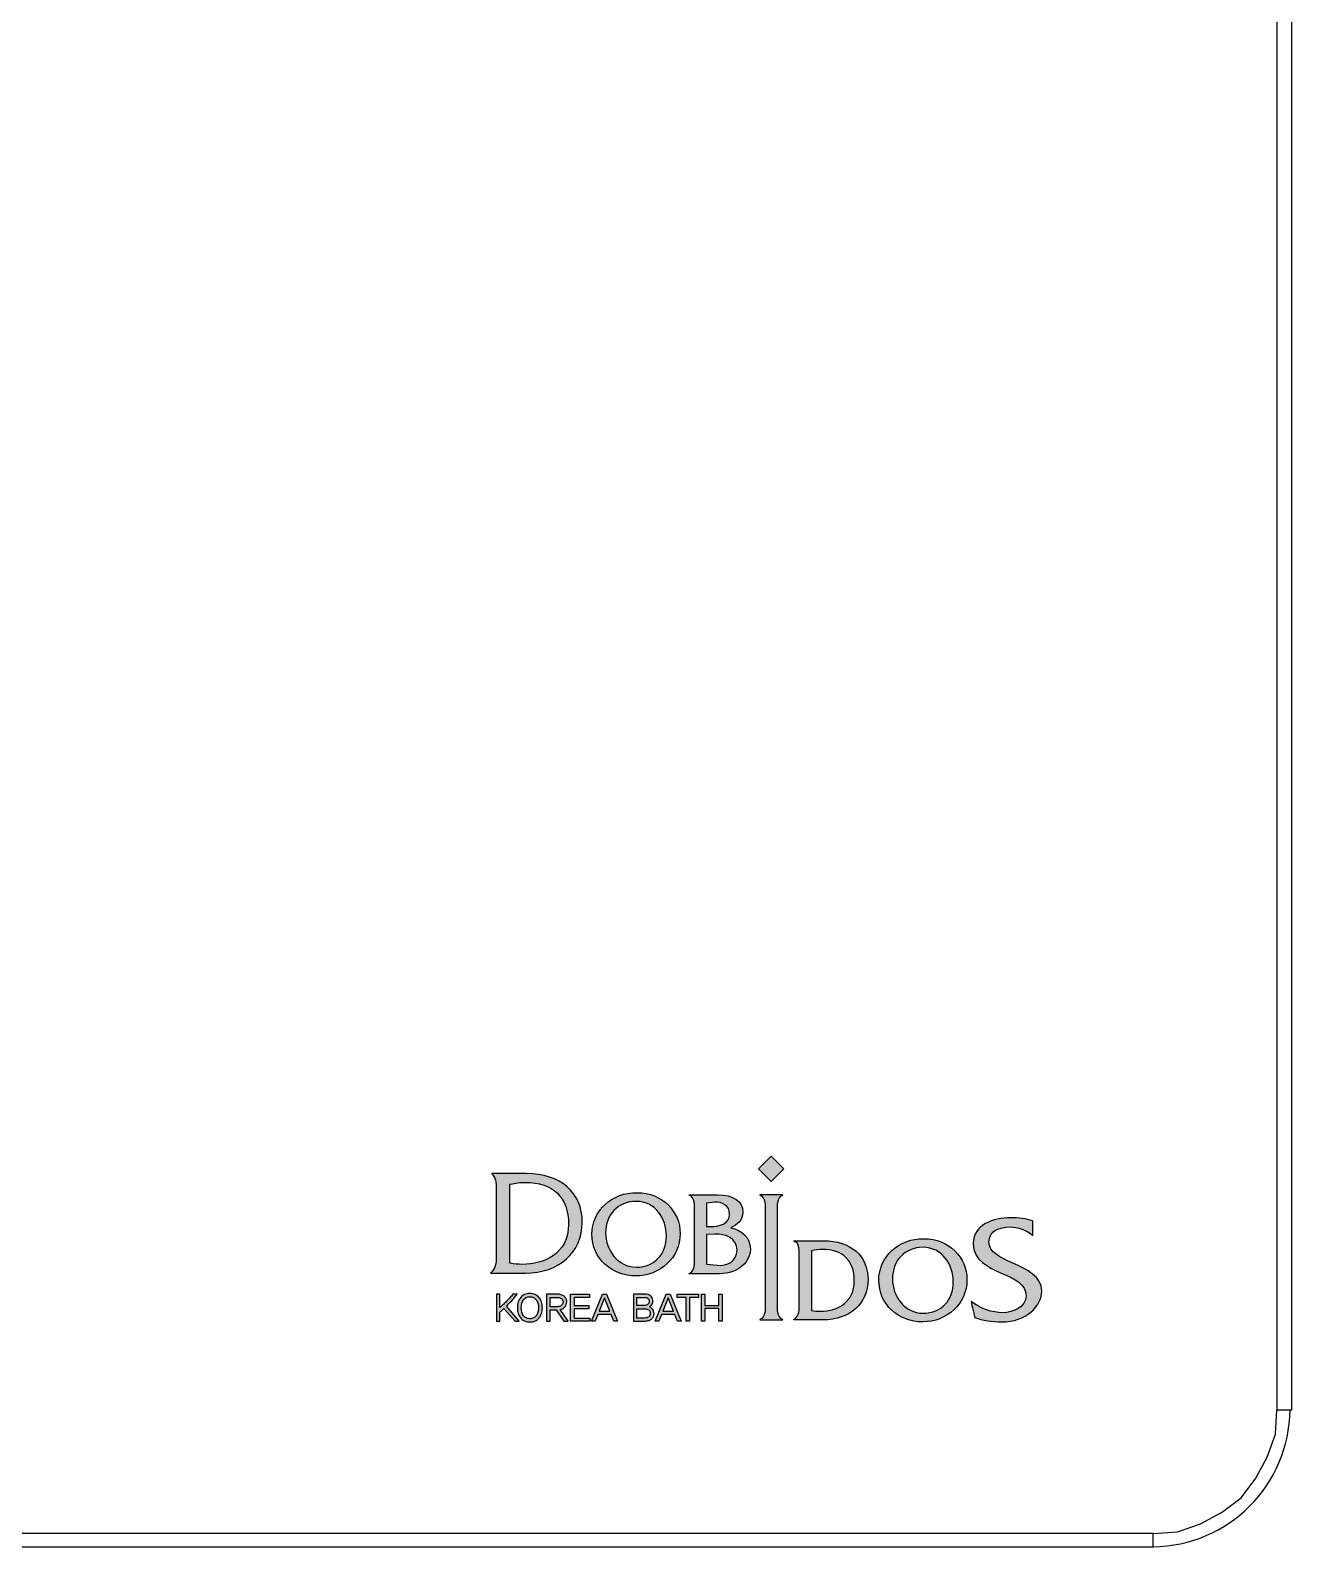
# Model space of a CAD drawing. Extents: x -1576 to -1156, y -4234 to -3937.
# Drawn here: x -1389.09 to -1366.08, y -4147.27 to -4119.61 of the extents above; entities that cross this region are included whole.
import ezdxf

# ---------------------------------------------------------------- set-up
doc = ezdxf.new("R2010")
doc.units = 0
doc.header["$LTSCALE"] = 7
doc.layers.add('D', color=2, linetype='CONTINUOUS')
doc.layers.add('DWG', color=7, linetype='CONTINUOUS')

msp = doc.modelspace()

# ---------------------------------------------------------------- hatches: boundary and pattern name
at = {"layer": 'D'}
h = msp.add_hatch(color=256, dxfattribs=at)
h.dxf.hatch_style = 2
h.paths.add_polyline_path([(-1375.34, -4140.378), (-1375.572, -4140.609), (-1375.802, -4140.378), (-1375.572, -4140.147)])
h = msp.add_hatch(color=256, dxfattribs=at)
h.dxf.hatch_style = 2
edge = h.paths.add_edge_path()
edge.add_spline(control_points=[(-1380.043, -4140.468), (-1379.412, -4140.468), (-1379.021, -4140.81), (-1379.021, -4141.359), (-1379.021, -4141.903), (-1379.447, -4142.283), (-1380.057, -4142.283), (-1380.057, -4142.283), (-1380.636, -4142.283), (-1380.696, -4142.283), (-1380.601, -4142.204), (-1380.591, -4142.103), (-1380.591, -4141.987), (-1380.591, -4141.972), (-1380.591, -4141.958), (-1380.591, -4141.943), (-1380.591, -4141.943), (-1380.591, -4141.894), (-1380.591, -4141.894), (-1380.591, -4141.894), (-1380.591, -4140.837), (-1380.591, -4140.837), (-1380.591, -4140.837), (-1380.591, -4140.795), (-1380.591, -4140.795), (-1380.591, -4140.779), (-1380.59, -4140.763), (-1380.59, -4140.746), (-1380.59, -4140.642), (-1380.6, -4140.523), (-1380.68, -4140.468), (-1380.595, -4140.468), (-1380.043, -4140.468), (-1380.043, -4140.468)], knot_values=[0, 0, 0, 0, 1, 1, 1, 2, 2, 2, 3, 3, 3, 4, 4, 4, 5, 5, 5, 6, 6, 6, 7, 7, 7, 8, 8, 8, 9, 9, 9, 10, 10, 10, 11, 11, 11, 11], degree=3, periodic=0)
edge = h.paths.add_edge_path()
edge.add_spline(control_points=[(-1380.332, -4140.659), (-1380.332, -4140.659), (-1380.344, -4140.662), (-1380.344, -4140.662), (-1380.344, -4140.662), (-1380.344, -4142.101), (-1380.344, -4142.101), (-1380.344, -4142.101), (-1380.331, -4142.103), (-1380.331, -4142.103), (-1380.263, -4142.117), (-1380.192, -4142.124), (-1380.114, -4142.124), (-1379.725, -4142.124), (-1379.27, -4141.932), (-1379.27, -4141.393), (-1379.27, -4140.899), (-1379.552, -4140.628), (-1380.064, -4140.628), (-1380.149, -4140.628), (-1380.237, -4140.638), (-1380.332, -4140.659)], knot_values=[0, 0, 0, 0, 1, 1, 1, 2, 2, 2, 3, 3, 3, 4, 4, 4, 5, 5, 5, 6, 6, 6, 7, 7, 7, 7], degree=3, periodic=0)
h = msp.add_hatch(color=256, dxfattribs=at)
h.dxf.hatch_style = 2
edge = h.paths.add_edge_path()
edge.add_spline(control_points=[(-1378.036, -4140.974), (-1377.689, -4140.974), (-1377.485, -4141.284), (-1377.485, -4141.604), (-1377.485, -4141.932), (-1377.698, -4142.175), (-1378.032, -4142.175), (-1378.376, -4142.175), (-1378.594, -4141.859), (-1378.594, -4141.551), (-1378.594, -4141.22), (-1378.376, -4140.974), (-1378.036, -4140.974)], knot_values=[0, 0, 0, 0, 1, 1, 1, 2, 2, 2, 3, 3, 3, 4, 4, 4, 4], degree=3, periodic=0)
edge = h.paths.add_edge_path()
edge.add_spline(control_points=[(-1378.021, -4140.816), (-1378.482, -4140.804), (-1378.845, -4141.154), (-1378.845, -4141.571), (-1378.845, -4142.022), (-1378.478, -4142.334), (-1378.043, -4142.334), (-1377.606, -4142.334), (-1377.234, -4142.008), (-1377.234, -4141.56), (-1377.234, -4141.165), (-1377.559, -4140.813), (-1378.021, -4140.816)], knot_values=[0, 0, 0, 0, 1, 1, 1, 2, 2, 2, 3, 3, 3, 4, 4, 4, 4], degree=3, periodic=0)
h = msp.add_hatch(color=256, dxfattribs=at)
h.dxf.hatch_style = 2
edge = h.paths.add_edge_path()
edge.add_spline(control_points=[(-1376.751, -4142.122), (-1376.751, -4142.122), (-1376.751, -4141.58), (-1376.751, -4141.58), (-1376.751, -4141.58), (-1376.597, -4141.571), (-1376.597, -4141.571), (-1376.403, -4141.56), (-1376.197, -4141.653), (-1376.197, -4141.866), (-1376.197, -4142.074), (-1376.379, -4142.158), (-1376.559, -4142.14), (-1376.559, -4142.14), (-1376.751, -4142.122), (-1376.751, -4142.122)], knot_values=[0, 0, 0, 0, 1, 1, 1, 2, 2, 2, 3, 3, 3, 4, 4, 4, 5, 5, 5, 5], degree=3, periodic=0)
edge = h.paths.add_edge_path()
edge.add_spline(control_points=[(-1376.974, -4141.988), (-1376.974, -4142.09), (-1376.961, -4142.25), (-1377.071, -4142.292), (-1377.071, -4142.292), (-1377.071, -4142.298), (-1377.071, -4142.298), (-1377.071, -4142.298), (-1376.708, -4142.298), (-1376.708, -4142.298), (-1376.544, -4142.298), (-1376.37, -4142.305), (-1376.216, -4142.23), (-1376.069, -4142.16), (-1375.953, -4142.015), (-1375.953, -4141.846), (-1375.953, -4141.63), (-1376.113, -4141.499), (-1376.311, -4141.457), (-1376.186, -4141.402), (-1376.091, -4141.318), (-1376.091, -4141.171), (-1376.091, -4140.976), (-1376.26, -4140.853), (-1376.551, -4140.853), (-1376.551, -4140.853), (-1377.071, -4140.853), (-1377.071, -4140.853), (-1377.071, -4140.853), (-1377.071, -4140.859), (-1377.071, -4140.859), (-1376.959, -4140.901), (-1376.974, -4141.062), (-1376.974, -4141.161), (-1376.974, -4141.161), (-1376.974, -4141.988), (-1376.974, -4141.988)], knot_values=[0, 0, 0, 0, 1, 1, 1, 2, 2, 2, 3, 3, 3, 4, 4, 4, 5, 5, 5, 6, 6, 6, 7, 7, 7, 8, 8, 8, 9, 9, 9, 10, 10, 10, 11, 11, 11, 12, 12, 12, 12], degree=3, periodic=0)
edge = h.paths.add_edge_path()
edge.add_spline(control_points=[(-1376.751, -4141.435), (-1376.751, -4141.435), (-1376.751, -4141.005), (-1376.751, -4141.005), (-1376.751, -4141.005), (-1376.603, -4140.989), (-1376.603, -4140.989), (-1376.471, -4140.976), (-1376.331, -4141.055), (-1376.331, -4141.206), (-1376.331, -4141.387), (-1376.535, -4141.435), (-1376.678, -4141.435), (-1376.678, -4141.435), (-1376.751, -4141.435), (-1376.751, -4141.435)], knot_values=[0, 0, 0, 0, 1, 1, 1, 2, 2, 2, 3, 3, 3, 4, 4, 4, 5, 5, 5, 5], degree=3, periodic=0)
h = msp.add_hatch(color=256, dxfattribs=at)
h.dxf.hatch_style = 2
edge = h.paths.add_edge_path()
edge.add_spline(control_points=[(-1375.683, -4141.162), (-1375.683, -4141.062), (-1375.668, -4140.901), (-1375.78, -4140.859), (-1375.78, -4140.859), (-1375.78, -4140.853), (-1375.78, -4140.853), (-1375.78, -4140.853), (-1375.363, -4140.853), (-1375.363, -4140.853), (-1375.363, -4140.853), (-1375.363, -4140.859), (-1375.363, -4140.859), (-1375.473, -4140.901), (-1375.46, -4141.064), (-1375.46, -4141.162), (-1375.46, -4141.162), (-1375.46, -4142.829), (-1375.46, -4142.829), (-1375.46, -4142.928), (-1375.473, -4143.089), (-1375.363, -4143.13), (-1375.363, -4143.13), (-1375.363, -4143.137), (-1375.363, -4143.137), (-1375.363, -4143.137), (-1375.78, -4143.137), (-1375.78, -4143.137), (-1375.78, -4143.137), (-1375.78, -4143.13), (-1375.78, -4143.13), (-1375.67, -4143.091), (-1375.683, -4142.928), (-1375.683, -4142.829), (-1375.683, -4142.829), (-1375.683, -4141.162), (-1375.683, -4141.162)], knot_values=[0, 0, 0, 0, 1, 1, 1, 2, 2, 2, 3, 3, 3, 4, 4, 4, 5, 5, 5, 6, 6, 6, 7, 7, 7, 8, 8, 8, 9, 9, 9, 10, 10, 10, 11, 11, 11, 12, 12, 12, 12], degree=3, periodic=0)
h = msp.add_hatch(color=256, dxfattribs=at)
h.dxf.hatch_style = 2
edge = h.paths.add_edge_path()
edge.add_spline(control_points=[(-1371.371, -4143.174), (-1371.547, -4143.174), (-1371.711, -4143.147), (-1371.858, -4143.094), (-1371.862, -4143.078), (-1371.91, -4142.869), (-1371.926, -4142.8), (-1371.759, -4142.929), (-1371.544, -4143.006), (-1371.34, -4143.006), (-1371.164, -4143.006), (-1370.921, -4142.899), (-1370.921, -4142.698), (-1370.921, -4142.485), (-1371.134, -4142.389), (-1371.359, -4142.289), (-1371.618, -4142.173), (-1371.886, -4142.053), (-1371.886, -4141.744), (-1371.886, -4141.396), (-1371.517, -4141.273), (-1371.199, -4141.273), (-1371.059, -4141.273), (-1370.925, -4141.293), (-1370.799, -4141.331), (-1370.799, -4141.352), (-1370.799, -4141.539), (-1370.799, -4141.596), (-1370.908, -4141.501), (-1371.069, -4141.441), (-1371.222, -4141.441), (-1371.397, -4141.441), (-1371.601, -4141.512), (-1371.601, -4141.714), (-1371.601, -4141.902), (-1371.388, -4141.999), (-1371.163, -4142.102), (-1370.904, -4142.221), (-1370.636, -4142.343), (-1370.636, -4142.61), (-1370.636, -4142.881), (-1370.917, -4143.174), (-1371.371, -4143.174)], knot_values=[0, 0, 0, 0, 1, 1, 1, 2, 2, 2, 3, 3, 3, 4, 4, 4, 5, 5, 5, 6, 6, 6, 7, 7, 7, 8, 8, 8, 9, 9, 9, 10, 10, 10, 11, 11, 11, 12, 12, 12, 13, 13, 13, 14, 14, 14, 14], degree=3, periodic=0)
h = msp.add_hatch(color=256, dxfattribs=at)
h.dxf.hatch_style = 2
edge = h.paths.add_edge_path()
edge.add_spline(control_points=[(-1374.837, -4141.875), (-1374.771, -4141.86), (-1374.705, -4141.851), (-1374.639, -4141.851), (-1374.273, -4141.851), (-1374.057, -4142.044), (-1374.057, -4142.428), (-1374.057, -4142.808), (-1374.349, -4142.98), (-1374.677, -4142.98), (-1374.732, -4142.98), (-1374.784, -4142.975), (-1374.837, -4142.964), (-1374.837, -4142.964), (-1374.837, -4141.875), (-1374.837, -4141.875)], knot_values=[0, 0, 0, 0, 1, 1, 1, 2, 2, 2, 3, 3, 3, 4, 4, 4, 5, 5, 5, 5], degree=3, periodic=0)
edge = h.paths.add_edge_path()
edge.add_spline(control_points=[(-1375.061, -4142.822), (-1375.061, -4142.951), (-1375.048, -4143.057), (-1375.158, -4143.131), (-1375.158, -4143.131), (-1375.158, -4143.138), (-1375.158, -4143.138), (-1375.158, -4143.138), (-1374.63, -4143.138), (-1374.63, -4143.138), (-1374.138, -4143.138), (-1373.806, -4142.835), (-1373.806, -4142.402), (-1373.806, -4141.965), (-1374.119, -4141.693), (-1374.619, -4141.693), (-1374.619, -4141.693), (-1375.158, -4141.693), (-1375.158, -4141.693), (-1375.158, -4141.693), (-1375.158, -4141.699), (-1375.158, -4141.699), (-1375.046, -4141.732), (-1375.061, -4141.892), (-1375.061, -4141.994), (-1375.061, -4141.994), (-1375.061, -4142.822), (-1375.061, -4142.822)], knot_values=[0, 0, 0, 0, 1, 1, 1, 2, 2, 2, 3, 3, 3, 4, 4, 4, 5, 5, 5, 6, 6, 6, 7, 7, 7, 8, 8, 8, 9, 9, 9, 9], degree=3, periodic=0)
h = msp.add_hatch(color=256, dxfattribs=at)
h.dxf.hatch_style = 2
edge = h.paths.add_edge_path()
edge.add_spline(control_points=[(-1372.802, -4141.813), (-1372.455, -4141.813), (-1372.25, -4142.123), (-1372.25, -4142.444), (-1372.25, -4142.771), (-1372.463, -4143.015), (-1372.798, -4143.015), (-1373.142, -4143.015), (-1373.36, -4142.699), (-1373.36, -4142.391), (-1373.36, -4142.059), (-1373.142, -4141.813), (-1372.802, -4141.813)], knot_values=[0, 0, 0, 0, 1, 1, 1, 2, 2, 2, 3, 3, 3, 4, 4, 4, 4], degree=3, periodic=0)
edge = h.paths.add_edge_path()
edge.add_spline(control_points=[(-1372.786, -4141.655), (-1373.248, -4141.644), (-1373.61, -4141.994), (-1373.61, -4142.411), (-1373.61, -4142.861), (-1373.244, -4143.173), (-1372.808, -4143.173), (-1372.371, -4143.173), (-1372, -4142.848), (-1372, -4142.4), (-1372, -4142.005), (-1372.325, -4141.653), (-1372.786, -4141.655)], knot_values=[0, 0, 0, 0, 1, 1, 1, 2, 2, 2, 3, 3, 3, 4, 4, 4, 4], degree=3, periodic=0)
h = msp.add_hatch(color=256, dxfattribs=at)
h.dxf.hatch_style = 2
edge = h.paths.add_edge_path()
edge.add_spline(control_points=[(-1380.248, -4143.16), (-1380.248, -4143.16), (-1380.45, -4142.931), (-1380.45, -4142.931), (-1380.458, -4142.939), (-1380.467, -4142.946), (-1380.474, -4142.953), (-1380.481, -4142.959), (-1380.488, -4142.966), (-1380.495, -4142.971), (-1380.501, -4142.977), (-1380.506, -4142.981), (-1380.511, -4142.985), (-1380.516, -4142.99), (-1380.52, -4142.993), (-1380.523, -4142.995), (-1380.523, -4142.995), (-1380.523, -4143.159), (-1380.523, -4143.159), (-1380.523, -4143.159), (-1380.585, -4143.159), (-1380.585, -4143.159), (-1380.585, -4143.159), (-1380.585, -4142.669), (-1380.585, -4142.669), (-1380.585, -4142.669), (-1380.523, -4142.669), (-1380.523, -4142.669), (-1380.523, -4142.669), (-1380.523, -4142.912), (-1380.523, -4142.912), (-1380.507, -4142.898), (-1380.489, -4142.881), (-1380.469, -4142.862), (-1380.449, -4142.843), (-1380.429, -4142.823), (-1380.408, -4142.802), (-1380.387, -4142.781), (-1380.366, -4142.758), (-1380.345, -4142.736), (-1380.324, -4142.713), (-1380.305, -4142.691), (-1380.287, -4142.668), (-1380.287, -4142.668), (-1380.207, -4142.668), (-1380.207, -4142.668), (-1380.242, -4142.711), (-1380.276, -4142.751), (-1380.309, -4142.787), (-1380.343, -4142.824), (-1380.374, -4142.855), (-1380.403, -4142.884), (-1380.403, -4142.884), (-1380.17, -4143.16), (-1380.17, -4143.16), (-1380.17, -4143.16), (-1380.248, -4143.16), (-1380.248, -4143.16)], knot_values=[0, 0, 0, 0, 1, 1, 1, 2, 2, 2, 3, 3, 3, 4, 4, 4, 5, 5, 5, 6, 6, 6, 7, 7, 7, 8, 8, 8, 9, 9, 9, 10, 10, 10, 11, 11, 11, 12, 12, 12, 13, 13, 13, 14, 14, 14, 15, 15, 15, 16, 16, 16, 17, 17, 17, 18, 18, 18, 19, 19, 19, 19], degree=3, periodic=0)
h = msp.add_hatch(color=256, dxfattribs=at)
h.dxf.hatch_style = 2
edge = h.paths.add_edge_path()
edge.add_spline(control_points=[(-1379.883, -4142.675), (-1379.855, -4142.687), (-1379.831, -4142.705), (-1379.812, -4142.728), (-1379.792, -4142.75), (-1379.777, -4142.777), (-1379.766, -4142.808), (-1379.755, -4142.84), (-1379.749, -4142.875), (-1379.749, -4142.914), (-1379.749, -4142.954), (-1379.755, -4142.989), (-1379.766, -4143.021), (-1379.777, -4143.053), (-1379.792, -4143.081), (-1379.812, -4143.103), (-1379.831, -4143.126), (-1379.855, -4143.143), (-1379.883, -4143.156), (-1379.912, -4143.168), (-1379.943, -4143.174), (-1379.978, -4143.174), (-1380.013, -4143.174), (-1380.044, -4143.168), (-1380.072, -4143.156), (-1380.1, -4143.143), (-1380.124, -4143.126), (-1380.143, -4143.103), (-1380.163, -4143.081), (-1380.178, -4143.053), (-1380.189, -4143.021), (-1380.199, -4142.989), (-1380.204, -4142.954), (-1380.204, -4142.914), (-1380.204, -4142.875), (-1380.199, -4142.84), (-1380.189, -4142.808), (-1380.178, -4142.777), (-1380.163, -4142.75), (-1380.143, -4142.728), (-1380.124, -4142.705), (-1380.1, -4142.687), (-1380.072, -4142.675), (-1380.044, -4142.663), (-1380.013, -4142.657), (-1379.978, -4142.657), (-1379.943, -4142.657), (-1379.912, -4142.663), (-1379.883, -4142.675)], knot_values=[0, 0, 0, 0, 1, 1, 1, 2, 2, 2, 3, 3, 3, 4, 4, 4, 5, 5, 5, 6, 6, 6, 7, 7, 7, 8, 8, 8, 9, 9, 9, 10, 10, 10, 11, 11, 11, 12, 12, 12, 13, 13, 13, 14, 14, 14, 15, 15, 15, 16, 16, 16, 16], degree=3, periodic=0)
edge = h.paths.add_edge_path()
edge.add_spline(control_points=[(-1379.912, -4143.102), (-1379.892, -4143.092), (-1379.876, -4143.079), (-1379.862, -4143.061), (-1379.848, -4143.044), (-1379.838, -4143.022), (-1379.831, -4142.997), (-1379.823, -4142.972), (-1379.819, -4142.944), (-1379.819, -4142.914), (-1379.819, -4142.884), (-1379.823, -4142.857), (-1379.831, -4142.832), (-1379.838, -4142.808), (-1379.848, -4142.787), (-1379.862, -4142.769), (-1379.876, -4142.753), (-1379.892, -4142.739), (-1379.912, -4142.729), (-1379.932, -4142.72), (-1379.953, -4142.714), (-1379.978, -4142.714), (-1380.027, -4142.714), (-1380.066, -4142.733), (-1380.093, -4142.769), (-1380.121, -4142.806), (-1380.135, -4142.854), (-1380.135, -4142.914), (-1380.135, -4142.974), (-1380.121, -4143.024), (-1380.093, -4143.061), (-1380.066, -4143.098), (-1380.027, -4143.116), (-1379.978, -4143.116), (-1379.953, -4143.116), (-1379.932, -4143.112), (-1379.912, -4143.102)], knot_values=[0, 0, 0, 0, 1, 1, 1, 2, 2, 2, 3, 3, 3, 4, 4, 4, 5, 5, 5, 6, 6, 6, 7, 7, 7, 8, 8, 8, 9, 9, 9, 10, 10, 10, 11, 11, 11, 12, 12, 12, 12], degree=3, periodic=0)
h = msp.add_hatch(color=256, dxfattribs=at)
h.dxf.hatch_style = 2
edge = h.paths.add_edge_path()
edge.add_spline(control_points=[(-1379.358, -4143.16), (-1379.358, -4143.16), (-1379.5, -4142.955), (-1379.5, -4142.955), (-1379.5, -4142.955), (-1379.609, -4142.955), (-1379.609, -4142.955), (-1379.609, -4142.955), (-1379.609, -4143.159), (-1379.609, -4143.159), (-1379.609, -4143.159), (-1379.672, -4143.159), (-1379.672, -4143.159), (-1379.672, -4143.159), (-1379.672, -4142.668), (-1379.672, -4142.668), (-1379.672, -4142.668), (-1379.472, -4142.668), (-1379.472, -4142.668), (-1379.448, -4142.668), (-1379.426, -4142.671), (-1379.406, -4142.678), (-1379.386, -4142.685), (-1379.368, -4142.694), (-1379.352, -4142.707), (-1379.337, -4142.72), (-1379.326, -4142.734), (-1379.317, -4142.751), (-1379.308, -4142.769), (-1379.304, -4142.789), (-1379.304, -4142.81), (-1379.304, -4142.844), (-1379.315, -4142.873), (-1379.338, -4142.898), (-1379.361, -4142.922), (-1379.39, -4142.939), (-1379.425, -4142.948), (-1379.425, -4142.948), (-1379.279, -4143.16), (-1379.279, -4143.16), (-1379.279, -4143.16), (-1379.358, -4143.16), (-1379.358, -4143.16)], knot_values=[0, 0, 0, 0, 1, 1, 1, 2, 2, 2, 3, 3, 3, 4, 4, 4, 5, 5, 5, 6, 6, 6, 7, 7, 7, 8, 8, 8, 9, 9, 9, 10, 10, 10, 11, 11, 11, 12, 12, 12, 13, 13, 13, 14, 14, 14, 14], degree=3, periodic=0)
edge = h.paths.add_edge_path()
edge.add_spline(control_points=[(-1379.436, -4142.89), (-1379.424, -4142.887), (-1379.414, -4142.881), (-1379.404, -4142.875), (-1379.395, -4142.867), (-1379.387, -4142.858), (-1379.381, -4142.847), (-1379.375, -4142.836), (-1379.372, -4142.824), (-1379.372, -4142.81), (-1379.372, -4142.782), (-1379.381, -4142.76), (-1379.401, -4142.747), (-1379.421, -4142.733), (-1379.443, -4142.727), (-1379.467, -4142.727), (-1379.467, -4142.727), (-1379.609, -4142.727), (-1379.609, -4142.727), (-1379.609, -4142.727), (-1379.609, -4142.896), (-1379.609, -4142.896), (-1379.609, -4142.896), (-1379.472, -4142.896), (-1379.472, -4142.896), (-1379.46, -4142.896), (-1379.448, -4142.895), (-1379.436, -4142.89)], knot_values=[0, 0, 0, 0, 1, 1, 1, 2, 2, 2, 3, 3, 3, 4, 4, 4, 5, 5, 5, 6, 6, 6, 7, 7, 7, 8, 8, 8, 9, 9, 9, 9], degree=3, periodic=0)
h = msp.add_hatch(color=256, dxfattribs=at)
h.dxf.hatch_style = 2
h.paths.add_polyline_path([(-1379.234, -4143.159), (-1379.234, -4142.669), (-1378.891, -4142.669), (-1378.891, -4142.727), (-1379.171, -4142.727), (-1379.171, -4142.876), (-1378.902, -4142.876), (-1378.902, -4142.933), (-1379.171, -4142.933), (-1379.171, -4143.103), (-1378.884, -4143.103), (-1378.884, -4143.159)])
h = msp.add_hatch(color=256, dxfattribs=at)
h.dxf.hatch_style = 2
h.paths.add_polyline_path([(-1378.442, -4143.161), (-1378.492, -4143.038), (-1378.738, -4143.038), (-1378.787, -4143.16), (-1378.854, -4143.16), (-1378.654, -4142.669), (-1378.576, -4142.669), (-1378.375, -4143.161)])
h.paths.add_polyline_path([(-1378.615, -4142.734), (-1378.714, -4142.979), (-1378.516, -4142.979)])
h = msp.add_hatch(color=256, dxfattribs=at)
h.dxf.hatch_style = 2
edge = h.paths.add_edge_path()
edge.add_spline(control_points=[(-1377.766, -4142.915), (-1377.756, -4142.922), (-1377.747, -4142.931), (-1377.739, -4142.942), (-1377.73, -4142.953), (-1377.723, -4142.966), (-1377.718, -4142.98), (-1377.712, -4142.994), (-1377.71, -4143.011), (-1377.711, -4143.029), (-1377.712, -4143.05), (-1377.718, -4143.068), (-1377.728, -4143.084), (-1377.738, -4143.101), (-1377.75, -4143.114), (-1377.765, -4143.125), (-1377.781, -4143.136), (-1377.799, -4143.144), (-1377.82, -4143.15), (-1377.84, -4143.156), (-1377.862, -4143.159), (-1377.884, -4143.159), (-1377.884, -4143.159), (-1378.088, -4143.159), (-1378.088, -4143.159), (-1378.088, -4143.159), (-1378.088, -4142.668), (-1378.088, -4142.668), (-1378.088, -4142.668), (-1377.879, -4142.668), (-1377.879, -4142.668), (-1377.835, -4142.668), (-1377.801, -4142.679), (-1377.777, -4142.7), (-1377.752, -4142.72), (-1377.738, -4142.745), (-1377.733, -4142.774), (-1377.729, -4142.803), (-1377.734, -4142.828), (-1377.747, -4142.849), (-1377.76, -4142.869), (-1377.776, -4142.885), (-1377.795, -4142.897), (-1377.787, -4142.902), (-1377.777, -4142.907), (-1377.766, -4142.915)], knot_values=[0, 0, 0, 0, 1, 1, 1, 2, 2, 2, 3, 3, 3, 4, 4, 4, 5, 5, 5, 6, 6, 6, 7, 7, 7, 8, 8, 8, 9, 9, 9, 10, 10, 10, 11, 11, 11, 12, 12, 12, 13, 13, 13, 14, 14, 14, 15, 15, 15, 15], degree=3, periodic=0)
edge = h.paths.add_edge_path()
edge.add_spline(control_points=[(-1377.825, -4142.853), (-1377.809, -4142.84), (-1377.8, -4142.821), (-1377.8, -4142.797), (-1377.8, -4142.774), (-1377.808, -4142.757), (-1377.823, -4142.745), (-1377.839, -4142.732), (-1377.862, -4142.727), (-1377.89, -4142.727), (-1377.89, -4142.727), (-1378.025, -4142.727), (-1378.025, -4142.727), (-1378.025, -4142.727), (-1378.025, -4142.874), (-1378.025, -4142.874), (-1378.025, -4142.874), (-1377.891, -4142.874), (-1377.891, -4142.874), (-1377.863, -4142.874), (-1377.841, -4142.867), (-1377.825, -4142.853)], knot_values=[0, 0, 0, 0, 1, 1, 1, 2, 2, 2, 3, 3, 3, 4, 4, 4, 5, 5, 5, 6, 6, 6, 7, 7, 7, 7], degree=3, periodic=0)
edge = h.paths.add_edge_path()
edge.add_spline(control_points=[(-1377.807, -4143.08), (-1377.791, -4143.064), (-1377.782, -4143.043), (-1377.78, -4143.015), (-1377.78, -4142.989), (-1377.789, -4142.968), (-1377.807, -4142.954), (-1377.825, -4142.94), (-1377.851, -4142.933), (-1377.884, -4142.933), (-1377.884, -4142.933), (-1378.025, -4142.933), (-1378.025, -4142.933), (-1378.025, -4142.933), (-1378.025, -4143.103), (-1378.025, -4143.103), (-1378.025, -4143.103), (-1377.886, -4143.103), (-1377.886, -4143.103), (-1377.85, -4143.103), (-1377.824, -4143.095), (-1377.807, -4143.08)], knot_values=[0, 0, 0, 0, 1, 1, 1, 2, 2, 2, 3, 3, 3, 4, 4, 4, 5, 5, 5, 6, 6, 6, 7, 7, 7, 7], degree=3, periodic=0)
h = msp.add_hatch(color=256, dxfattribs=at)
h.dxf.hatch_style = 2
h.paths.add_polyline_path([(-1377.28, -4143.161), (-1377.33, -4143.038), (-1377.576, -4143.038), (-1377.626, -4143.16), (-1377.692, -4143.16), (-1377.492, -4142.669), (-1377.415, -4142.669), (-1377.214, -4143.161)])
h.paths.add_polyline_path([(-1377.453, -4142.734), (-1377.552, -4142.979), (-1377.355, -4142.979)])
h = msp.add_hatch(color=256, dxfattribs=at)
h.dxf.hatch_style = 2
h.paths.add_polyline_path([(-1377.063, -4142.727), (-1377.063, -4143.16), (-1377.127, -4143.16), (-1377.127, -4142.727), (-1377.29, -4142.727), (-1377.29, -4142.669), (-1376.899, -4142.669), (-1376.899, -4142.727)])
h = msp.add_hatch(color=256, dxfattribs=at)
h.dxf.hatch_style = 2
h.paths.add_polyline_path([(-1376.53, -4143.159), (-1376.53, -4142.931), (-1376.782, -4142.931), (-1376.782, -4143.159), (-1376.845, -4143.159), (-1376.845, -4142.669), (-1376.782, -4142.669), (-1376.782, -4142.872), (-1376.53, -4142.872), (-1376.53, -4142.669), (-1376.466, -4142.669), (-1376.466, -4143.159)])

# ---------------------------------------------------------------- linework, layer by layer
for points in [[(-1375.34, -4140.378), (-1375.572, -4140.609), (-1375.802, -4140.378), (-1375.572, -4140.147), (-1375.34, -4140.378)], [(-1379.234, -4143.159), (-1379.234, -4142.669), (-1378.891, -4142.669), (-1378.891, -4142.727), (-1379.171, -4142.727), (-1379.171, -4142.876), (-1378.902, -4142.876), (-1378.902, -4142.933), (-1379.171, -4142.933), (-1379.171, -4143.103), (-1378.884, -4143.103), (-1378.884, -4143.159), (-1379.234, -4143.159)], [(-1378.442, -4143.161), (-1378.492, -4143.038), (-1378.738, -4143.038), (-1378.787, -4143.16), (-1378.854, -4143.16), (-1378.654, -4142.669), (-1378.576, -4142.669), (-1378.375, -4143.161), (-1378.442, -4143.161)], [(-1378.615, -4142.734), (-1378.714, -4142.979), (-1378.516, -4142.979), (-1378.615, -4142.734)], [(-1377.28, -4143.161), (-1377.33, -4143.038), (-1377.576, -4143.038), (-1377.626, -4143.16), (-1377.692, -4143.16), (-1377.492, -4142.669), (-1377.415, -4142.669), (-1377.214, -4143.161), (-1377.28, -4143.161)], [(-1377.453, -4142.734), (-1377.552, -4142.979), (-1377.355, -4142.979), (-1377.453, -4142.734)], [(-1377.063, -4142.727), (-1377.063, -4143.16), (-1377.127, -4143.16), (-1377.127, -4142.727), (-1377.29, -4142.727), (-1377.29, -4142.669), (-1376.899, -4142.669), (-1376.899, -4142.727), (-1377.063, -4142.727)], [(-1376.53, -4143.159), (-1376.53, -4142.931), (-1376.782, -4142.931), (-1376.782, -4143.159), (-1376.845, -4143.159), (-1376.845, -4142.669), (-1376.782, -4142.669), (-1376.782, -4142.872), (-1376.53, -4142.872), (-1376.53, -4142.669), (-1376.466, -4142.669), (-1376.466, -4143.159), (-1376.53, -4143.159)]]:
    msp.add_lwpolyline(points, dxfattribs=at)
for points, knots in [([(-1380.043, -4140.468), (-1379.412, -4140.468), (-1379.021, -4140.81), (-1379.021, -4141.359), (-1379.021, -4141.903), (-1379.447, -4142.283), (-1380.057, -4142.283), (-1380.057, -4142.283), (-1380.636, -4142.283), (-1380.696, -4142.283), (-1380.601, -4142.204), (-1380.591, -4142.103), (-1380.591, -4141.987), (-1380.591, -4141.972), (-1380.591, -4141.958), (-1380.591, -4141.943), (-1380.591, -4141.943), (-1380.591, -4141.894), (-1380.591, -4141.894), (-1380.591, -4141.894), (-1380.591, -4140.837), (-1380.591, -4140.837), (-1380.591, -4140.837), (-1380.591, -4140.795), (-1380.591, -4140.795), (-1380.591, -4140.779), (-1380.59, -4140.763), (-1380.59, -4140.746), (-1380.59, -4140.642), (-1380.6, -4140.523), (-1380.68, -4140.468), (-1380.595, -4140.468), (-1380.043, -4140.468), (-1380.043, -4140.468)], [0, 0, 0, 0, 1, 1, 1, 2, 2, 2, 3, 3, 3, 4, 4, 4, 5, 5, 5, 6, 6, 6, 7, 7, 7, 8, 8, 8, 9, 9, 9, 10, 10, 10, 11, 11, 11, 11]), ([(-1380.332, -4140.659), (-1380.332, -4140.659), (-1380.344, -4140.662), (-1380.344, -4140.662), (-1380.344, -4140.662), (-1380.344, -4142.101), (-1380.344, -4142.101), (-1380.344, -4142.101), (-1380.331, -4142.103), (-1380.331, -4142.103), (-1380.263, -4142.117), (-1380.192, -4142.124), (-1380.114, -4142.124), (-1379.725, -4142.124), (-1379.27, -4141.932), (-1379.27, -4141.393), (-1379.27, -4140.899), (-1379.552, -4140.628), (-1380.064, -4140.628), (-1380.149, -4140.628), (-1380.237, -4140.638), (-1380.332, -4140.659)], [0, 0, 0, 0, 1, 1, 1, 2, 2, 2, 3, 3, 3, 4, 4, 4, 5, 5, 5, 6, 6, 6, 7, 7, 7, 7]), ([(-1378.021, -4140.816), (-1378.482, -4140.804), (-1378.845, -4141.154), (-1378.845, -4141.571), (-1378.845, -4142.022), (-1378.478, -4142.334), (-1378.043, -4142.334), (-1377.606, -4142.334), (-1377.234, -4142.008), (-1377.234, -4141.56), (-1377.234, -4141.165), (-1377.559, -4140.813), (-1378.021, -4140.816)], [0, 0, 0, 0, 1, 1, 1, 2, 2, 2, 3, 3, 3, 4, 4, 4, 4]), ([(-1378.036, -4140.974), (-1377.689, -4140.974), (-1377.485, -4141.284), (-1377.485, -4141.604), (-1377.485, -4141.932), (-1377.698, -4142.175), (-1378.032, -4142.175), (-1378.376, -4142.175), (-1378.594, -4141.859), (-1378.594, -4141.551), (-1378.594, -4141.22), (-1378.376, -4140.974), (-1378.036, -4140.974)], [0, 0, 0, 0, 1, 1, 1, 2, 2, 2, 3, 3, 3, 4, 4, 4, 4]), ([(-1376.974, -4141.988), (-1376.974, -4142.09), (-1376.961, -4142.25), (-1377.071, -4142.292), (-1377.071, -4142.292), (-1377.071, -4142.298), (-1377.071, -4142.298), (-1377.071, -4142.298), (-1376.708, -4142.298), (-1376.708, -4142.298), (-1376.544, -4142.298), (-1376.37, -4142.305), (-1376.216, -4142.23), (-1376.069, -4142.16), (-1375.953, -4142.015), (-1375.953, -4141.846), (-1375.953, -4141.63), (-1376.113, -4141.499), (-1376.311, -4141.457), (-1376.186, -4141.402), (-1376.091, -4141.318), (-1376.091, -4141.171), (-1376.091, -4140.976), (-1376.26, -4140.853), (-1376.551, -4140.853), (-1376.551, -4140.853), (-1377.071, -4140.853), (-1377.071, -4140.853), (-1377.071, -4140.853), (-1377.071, -4140.859), (-1377.071, -4140.859), (-1376.959, -4140.901), (-1376.974, -4141.062), (-1376.974, -4141.161), (-1376.974, -4141.161), (-1376.974, -4141.988), (-1376.974, -4141.988)], [0, 0, 0, 0, 1, 1, 1, 2, 2, 2, 3, 3, 3, 4, 4, 4, 5, 5, 5, 6, 6, 6, 7, 7, 7, 8, 8, 8, 9, 9, 9, 10, 10, 10, 11, 11, 11, 12, 12, 12, 12]), ([(-1376.751, -4141.435), (-1376.751, -4141.435), (-1376.751, -4141.005), (-1376.751, -4141.005), (-1376.751, -4141.005), (-1376.603, -4140.989), (-1376.603, -4140.989), (-1376.471, -4140.976), (-1376.331, -4141.055), (-1376.331, -4141.206), (-1376.331, -4141.387), (-1376.535, -4141.435), (-1376.678, -4141.435), (-1376.678, -4141.435), (-1376.751, -4141.435), (-1376.751, -4141.435)], [0, 0, 0, 0, 1, 1, 1, 2, 2, 2, 3, 3, 3, 4, 4, 4, 5, 5, 5, 5]), ([(-1375.683, -4141.162), (-1375.683, -4141.062), (-1375.668, -4140.901), (-1375.78, -4140.859), (-1375.78, -4140.859), (-1375.78, -4140.853), (-1375.78, -4140.853), (-1375.78, -4140.853), (-1375.363, -4140.853), (-1375.363, -4140.853), (-1375.363, -4140.853), (-1375.363, -4140.859), (-1375.363, -4140.859), (-1375.473, -4140.901), (-1375.46, -4141.064), (-1375.46, -4141.162), (-1375.46, -4141.162), (-1375.46, -4142.829), (-1375.46, -4142.829), (-1375.46, -4142.928), (-1375.473, -4143.089), (-1375.363, -4143.13), (-1375.363, -4143.13), (-1375.363, -4143.137), (-1375.363, -4143.137), (-1375.363, -4143.137), (-1375.78, -4143.137), (-1375.78, -4143.137), (-1375.78, -4143.137), (-1375.78, -4143.13), (-1375.78, -4143.13), (-1375.67, -4143.091), (-1375.683, -4142.928), (-1375.683, -4142.829), (-1375.683, -4142.829), (-1375.683, -4141.162), (-1375.683, -4141.162)], [0, 0, 0, 0, 1, 1, 1, 2, 2, 2, 3, 3, 3, 4, 4, 4, 5, 5, 5, 6, 6, 6, 7, 7, 7, 8, 8, 8, 9, 9, 9, 10, 10, 10, 11, 11, 11, 12, 12, 12, 12]), ([(-1371.371, -4143.174), (-1371.547, -4143.174), (-1371.711, -4143.147), (-1371.858, -4143.094), (-1371.862, -4143.078), (-1371.91, -4142.869), (-1371.926, -4142.8), (-1371.759, -4142.929), (-1371.544, -4143.006), (-1371.34, -4143.006), (-1371.164, -4143.006), (-1370.921, -4142.899), (-1370.921, -4142.698), (-1370.921, -4142.485), (-1371.134, -4142.389), (-1371.359, -4142.289), (-1371.618, -4142.173), (-1371.886, -4142.053), (-1371.886, -4141.744), (-1371.886, -4141.396), (-1371.517, -4141.273), (-1371.199, -4141.273), (-1371.059, -4141.273), (-1370.925, -4141.293), (-1370.799, -4141.331), (-1370.799, -4141.352), (-1370.799, -4141.539), (-1370.799, -4141.596), (-1370.908, -4141.501), (-1371.069, -4141.441), (-1371.222, -4141.441), (-1371.397, -4141.441), (-1371.601, -4141.512), (-1371.601, -4141.714), (-1371.601, -4141.902), (-1371.388, -4141.999), (-1371.163, -4142.102), (-1370.904, -4142.221), (-1370.636, -4142.343), (-1370.636, -4142.61), (-1370.636, -4142.881), (-1370.917, -4143.174), (-1371.371, -4143.174)], [0, 0, 0, 0, 1, 1, 1, 2, 2, 2, 3, 3, 3, 4, 4, 4, 5, 5, 5, 6, 6, 6, 7, 7, 7, 8, 8, 8, 9, 9, 9, 10, 10, 10, 11, 11, 11, 12, 12, 12, 13, 13, 13, 14, 14, 14, 14]), ([(-1376.751, -4142.122), (-1376.751, -4142.122), (-1376.751, -4141.58), (-1376.751, -4141.58), (-1376.751, -4141.58), (-1376.597, -4141.571), (-1376.597, -4141.571), (-1376.403, -4141.56), (-1376.197, -4141.653), (-1376.197, -4141.866), (-1376.197, -4142.074), (-1376.379, -4142.158), (-1376.559, -4142.14), (-1376.559, -4142.14), (-1376.751, -4142.122), (-1376.751, -4142.122)], [0, 0, 0, 0, 1, 1, 1, 2, 2, 2, 3, 3, 3, 4, 4, 4, 5, 5, 5, 5]), ([(-1375.061, -4142.822), (-1375.061, -4142.951), (-1375.048, -4143.057), (-1375.158, -4143.131), (-1375.158, -4143.131), (-1375.158, -4143.138), (-1375.158, -4143.138), (-1375.158, -4143.138), (-1374.63, -4143.138), (-1374.63, -4143.138), (-1374.138, -4143.138), (-1373.806, -4142.835), (-1373.806, -4142.402), (-1373.806, -4141.965), (-1374.119, -4141.693), (-1374.619, -4141.693), (-1374.619, -4141.693), (-1375.158, -4141.693), (-1375.158, -4141.693), (-1375.158, -4141.693), (-1375.158, -4141.699), (-1375.158, -4141.699), (-1375.046, -4141.732), (-1375.061, -4141.892), (-1375.061, -4141.994), (-1375.061, -4141.994), (-1375.061, -4142.822), (-1375.061, -4142.822)], [0, 0, 0, 0, 1, 1, 1, 2, 2, 2, 3, 3, 3, 4, 4, 4, 5, 5, 5, 6, 6, 6, 7, 7, 7, 8, 8, 8, 9, 9, 9, 9]), ([(-1372.786, -4141.655), (-1373.248, -4141.644), (-1373.61, -4141.994), (-1373.61, -4142.411), (-1373.61, -4142.861), (-1373.244, -4143.173), (-1372.808, -4143.173), (-1372.371, -4143.173), (-1372, -4142.848), (-1372, -4142.4), (-1372, -4142.005), (-1372.325, -4141.653), (-1372.786, -4141.655)], [0, 0, 0, 0, 1, 1, 1, 2, 2, 2, 3, 3, 3, 4, 4, 4, 4]), ([(-1372.802, -4141.813), (-1372.455, -4141.813), (-1372.25, -4142.123), (-1372.25, -4142.444), (-1372.25, -4142.771), (-1372.463, -4143.015), (-1372.798, -4143.015), (-1373.142, -4143.015), (-1373.36, -4142.699), (-1373.36, -4142.391), (-1373.36, -4142.059), (-1373.142, -4141.813), (-1372.802, -4141.813)], [0, 0, 0, 0, 1, 1, 1, 2, 2, 2, 3, 3, 3, 4, 4, 4, 4]), ([(-1374.837, -4141.875), (-1374.771, -4141.86), (-1374.705, -4141.851), (-1374.639, -4141.851), (-1374.273, -4141.851), (-1374.057, -4142.044), (-1374.057, -4142.428), (-1374.057, -4142.808), (-1374.349, -4142.98), (-1374.677, -4142.98), (-1374.732, -4142.98), (-1374.784, -4142.975), (-1374.837, -4142.964), (-1374.837, -4142.964), (-1374.837, -4141.875), (-1374.837, -4141.875)], [0, 0, 0, 0, 1, 1, 1, 2, 2, 2, 3, 3, 3, 4, 4, 4, 5, 5, 5, 5]), ([(-1380.248, -4143.16), (-1380.248, -4143.16), (-1380.45, -4142.931), (-1380.45, -4142.931), (-1380.458, -4142.939), (-1380.467, -4142.946), (-1380.474, -4142.953), (-1380.481, -4142.959), (-1380.488, -4142.966), (-1380.495, -4142.971), (-1380.501, -4142.977), (-1380.506, -4142.981), (-1380.511, -4142.985), (-1380.516, -4142.99), (-1380.52, -4142.993), (-1380.523, -4142.995), (-1380.523, -4142.995), (-1380.523, -4143.159), (-1380.523, -4143.159), (-1380.523, -4143.159), (-1380.585, -4143.159), (-1380.585, -4143.159), (-1380.585, -4143.159), (-1380.585, -4142.669), (-1380.585, -4142.669), (-1380.585, -4142.669), (-1380.523, -4142.669), (-1380.523, -4142.669), (-1380.523, -4142.669), (-1380.523, -4142.912), (-1380.523, -4142.912), (-1380.507, -4142.898), (-1380.489, -4142.881), (-1380.469, -4142.862), (-1380.449, -4142.843), (-1380.429, -4142.823), (-1380.408, -4142.802), (-1380.387, -4142.781), (-1380.366, -4142.758), (-1380.345, -4142.736), (-1380.324, -4142.713), (-1380.305, -4142.691), (-1380.287, -4142.668), (-1380.287, -4142.668), (-1380.207, -4142.668), (-1380.207, -4142.668), (-1380.242, -4142.711), (-1380.276, -4142.751), (-1380.309, -4142.787), (-1380.343, -4142.824), (-1380.374, -4142.855), (-1380.403, -4142.884), (-1380.403, -4142.884), (-1380.17, -4143.16), (-1380.17, -4143.16), (-1380.17, -4143.16), (-1380.248, -4143.16), (-1380.248, -4143.16)], [0, 0, 0, 0, 1, 1, 1, 2, 2, 2, 3, 3, 3, 4, 4, 4, 5, 5, 5, 6, 6, 6, 7, 7, 7, 8, 8, 8, 9, 9, 9, 10, 10, 10, 11, 11, 11, 12, 12, 12, 13, 13, 13, 14, 14, 14, 15, 15, 15, 16, 16, 16, 17, 17, 17, 18, 18, 18, 19, 19, 19, 19]), ([(-1379.883, -4142.675), (-1379.855, -4142.687), (-1379.831, -4142.705), (-1379.812, -4142.728), (-1379.792, -4142.75), (-1379.777, -4142.777), (-1379.766, -4142.808), (-1379.755, -4142.84), (-1379.749, -4142.875), (-1379.749, -4142.914), (-1379.749, -4142.954), (-1379.755, -4142.989), (-1379.766, -4143.021), (-1379.777, -4143.053), (-1379.792, -4143.081), (-1379.812, -4143.103), (-1379.831, -4143.126), (-1379.855, -4143.143), (-1379.883, -4143.156), (-1379.912, -4143.168), (-1379.943, -4143.174), (-1379.978, -4143.174), (-1380.013, -4143.174), (-1380.044, -4143.168), (-1380.072, -4143.156), (-1380.1, -4143.143), (-1380.124, -4143.126), (-1380.143, -4143.103), (-1380.163, -4143.081), (-1380.178, -4143.053), (-1380.189, -4143.021), (-1380.199, -4142.989), (-1380.204, -4142.954), (-1380.204, -4142.914), (-1380.204, -4142.875), (-1380.199, -4142.84), (-1380.189, -4142.808), (-1380.178, -4142.777), (-1380.163, -4142.75), (-1380.143, -4142.728), (-1380.124, -4142.705), (-1380.1, -4142.687), (-1380.072, -4142.675), (-1380.044, -4142.663), (-1380.013, -4142.657), (-1379.978, -4142.657), (-1379.943, -4142.657), (-1379.912, -4142.663), (-1379.883, -4142.675)], [0, 0, 0, 0, 1, 1, 1, 2, 2, 2, 3, 3, 3, 4, 4, 4, 5, 5, 5, 6, 6, 6, 7, 7, 7, 8, 8, 8, 9, 9, 9, 10, 10, 10, 11, 11, 11, 12, 12, 12, 13, 13, 13, 14, 14, 14, 15, 15, 15, 16, 16, 16, 16]), ([(-1379.912, -4143.102), (-1379.892, -4143.092), (-1379.876, -4143.079), (-1379.862, -4143.061), (-1379.848, -4143.044), (-1379.838, -4143.022), (-1379.831, -4142.997), (-1379.823, -4142.972), (-1379.819, -4142.944), (-1379.819, -4142.914), (-1379.819, -4142.884), (-1379.823, -4142.857), (-1379.831, -4142.832), (-1379.838, -4142.808), (-1379.848, -4142.787), (-1379.862, -4142.769), (-1379.876, -4142.753), (-1379.892, -4142.739), (-1379.912, -4142.729), (-1379.932, -4142.72), (-1379.953, -4142.714), (-1379.978, -4142.714), (-1380.027, -4142.714), (-1380.066, -4142.733), (-1380.093, -4142.769), (-1380.121, -4142.806), (-1380.135, -4142.854), (-1380.135, -4142.914), (-1380.135, -4142.974), (-1380.121, -4143.024), (-1380.093, -4143.061), (-1380.066, -4143.098), (-1380.027, -4143.116), (-1379.978, -4143.116), (-1379.953, -4143.116), (-1379.932, -4143.112), (-1379.912, -4143.102)], [0, 0, 0, 0, 1, 1, 1, 2, 2, 2, 3, 3, 3, 4, 4, 4, 5, 5, 5, 6, 6, 6, 7, 7, 7, 8, 8, 8, 9, 9, 9, 10, 10, 10, 11, 11, 11, 12, 12, 12, 12]), ([(-1379.358, -4143.16), (-1379.358, -4143.16), (-1379.5, -4142.955), (-1379.5, -4142.955), (-1379.5, -4142.955), (-1379.609, -4142.955), (-1379.609, -4142.955), (-1379.609, -4142.955), (-1379.609, -4143.159), (-1379.609, -4143.159), (-1379.609, -4143.159), (-1379.672, -4143.159), (-1379.672, -4143.159), (-1379.672, -4143.159), (-1379.672, -4142.668), (-1379.672, -4142.668), (-1379.672, -4142.668), (-1379.472, -4142.668), (-1379.472, -4142.668), (-1379.448, -4142.668), (-1379.426, -4142.671), (-1379.406, -4142.678), (-1379.386, -4142.685), (-1379.368, -4142.694), (-1379.352, -4142.707), (-1379.337, -4142.72), (-1379.326, -4142.734), (-1379.317, -4142.751), (-1379.308, -4142.769), (-1379.304, -4142.789), (-1379.304, -4142.81), (-1379.304, -4142.844), (-1379.315, -4142.873), (-1379.338, -4142.898), (-1379.361, -4142.922), (-1379.39, -4142.939), (-1379.425, -4142.948), (-1379.425, -4142.948), (-1379.279, -4143.16), (-1379.279, -4143.16), (-1379.279, -4143.16), (-1379.358, -4143.16), (-1379.358, -4143.16)], [0, 0, 0, 0, 1, 1, 1, 2, 2, 2, 3, 3, 3, 4, 4, 4, 5, 5, 5, 6, 6, 6, 7, 7, 7, 8, 8, 8, 9, 9, 9, 10, 10, 10, 11, 11, 11, 12, 12, 12, 13, 13, 13, 14, 14, 14, 14]), ([(-1379.436, -4142.89), (-1379.424, -4142.887), (-1379.414, -4142.881), (-1379.404, -4142.875), (-1379.395, -4142.867), (-1379.387, -4142.858), (-1379.381, -4142.847), (-1379.375, -4142.836), (-1379.372, -4142.824), (-1379.372, -4142.81), (-1379.372, -4142.782), (-1379.381, -4142.76), (-1379.401, -4142.747), (-1379.421, -4142.733), (-1379.443, -4142.727), (-1379.467, -4142.727), (-1379.467, -4142.727), (-1379.609, -4142.727), (-1379.609, -4142.727), (-1379.609, -4142.727), (-1379.609, -4142.896), (-1379.609, -4142.896), (-1379.609, -4142.896), (-1379.472, -4142.896), (-1379.472, -4142.896), (-1379.46, -4142.896), (-1379.448, -4142.895), (-1379.436, -4142.89)], [0, 0, 0, 0, 1, 1, 1, 2, 2, 2, 3, 3, 3, 4, 4, 4, 5, 5, 5, 6, 6, 6, 7, 7, 7, 8, 8, 8, 9, 9, 9, 9]), ([(-1377.766, -4142.915), (-1377.756, -4142.922), (-1377.747, -4142.931), (-1377.739, -4142.942), (-1377.73, -4142.953), (-1377.723, -4142.966), (-1377.718, -4142.98), (-1377.712, -4142.994), (-1377.71, -4143.011), (-1377.711, -4143.029), (-1377.712, -4143.05), (-1377.718, -4143.068), (-1377.728, -4143.084), (-1377.738, -4143.101), (-1377.75, -4143.114), (-1377.765, -4143.125), (-1377.781, -4143.136), (-1377.799, -4143.144), (-1377.82, -4143.15), (-1377.84, -4143.156), (-1377.862, -4143.159), (-1377.884, -4143.159), (-1377.884, -4143.159), (-1378.088, -4143.159), (-1378.088, -4143.159), (-1378.088, -4143.159), (-1378.088, -4142.668), (-1378.088, -4142.668), (-1378.088, -4142.668), (-1377.879, -4142.668), (-1377.879, -4142.668), (-1377.835, -4142.668), (-1377.801, -4142.679), (-1377.777, -4142.7), (-1377.752, -4142.72), (-1377.738, -4142.745), (-1377.733, -4142.774), (-1377.729, -4142.803), (-1377.734, -4142.828), (-1377.747, -4142.849), (-1377.76, -4142.869), (-1377.776, -4142.885), (-1377.795, -4142.897), (-1377.787, -4142.902), (-1377.777, -4142.907), (-1377.766, -4142.915)], [0, 0, 0, 0, 1, 1, 1, 2, 2, 2, 3, 3, 3, 4, 4, 4, 5, 5, 5, 6, 6, 6, 7, 7, 7, 8, 8, 8, 9, 9, 9, 10, 10, 10, 11, 11, 11, 12, 12, 12, 13, 13, 13, 14, 14, 14, 15, 15, 15, 15]), ([(-1377.825, -4142.853), (-1377.809, -4142.84), (-1377.8, -4142.821), (-1377.8, -4142.797), (-1377.8, -4142.774), (-1377.808, -4142.757), (-1377.823, -4142.745), (-1377.839, -4142.732), (-1377.862, -4142.727), (-1377.89, -4142.727), (-1377.89, -4142.727), (-1378.025, -4142.727), (-1378.025, -4142.727), (-1378.025, -4142.727), (-1378.025, -4142.874), (-1378.025, -4142.874), (-1378.025, -4142.874), (-1377.891, -4142.874), (-1377.891, -4142.874), (-1377.863, -4142.874), (-1377.841, -4142.867), (-1377.825, -4142.853)], [0, 0, 0, 0, 1, 1, 1, 2, 2, 2, 3, 3, 3, 4, 4, 4, 5, 5, 5, 6, 6, 6, 7, 7, 7, 7]), ([(-1377.807, -4143.08), (-1377.791, -4143.064), (-1377.782, -4143.043), (-1377.78, -4143.015), (-1377.78, -4142.989), (-1377.789, -4142.968), (-1377.807, -4142.954), (-1377.825, -4142.94), (-1377.851, -4142.933), (-1377.884, -4142.933), (-1377.884, -4142.933), (-1378.025, -4142.933), (-1378.025, -4142.933), (-1378.025, -4142.933), (-1378.025, -4143.103), (-1378.025, -4143.103), (-1378.025, -4143.103), (-1377.886, -4143.103), (-1377.886, -4143.103), (-1377.85, -4143.103), (-1377.824, -4143.095), (-1377.807, -4143.08)], [0, 0, 0, 0, 1, 1, 1, 2, 2, 2, 3, 3, 3, 4, 4, 4, 5, 5, 5, 6, 6, 6, 7, 7, 7, 7])]:
    msp.add_open_spline(points, degree=3, knots=knots, dxfattribs=at)
at = {"layer": 'DWG'}
for points in [[(-1366.343, -4059.274), (-1366.343, -4144.776), (-1366.075, -4144.776), (-1366.075, -4059.274)], [(-1368.604, -4147.037), (-1433.994, -4147.037), (-1433.994, -4147.275), (-1368.604, -4147.275)]]:
    msp.add_lwpolyline(points, close=True, dxfattribs=at)
msp.add_lwpolyline([(-1368.604, -4147.037), (-1368.158, -4147.007), (-1367.741, -4146.858), (-1367.354, -4146.65), (-1366.997, -4146.382), (-1366.73, -4146.025), (-1366.521, -4145.639), (-1366.373, -4145.222), (-1366.343, -4144.776)], dxfattribs=at)
msp.add_arc((-1368.623, -4144.757), 2.518, 270.438, 359.562, dxfattribs=at)

doc.saveas('drawing.dxf')
